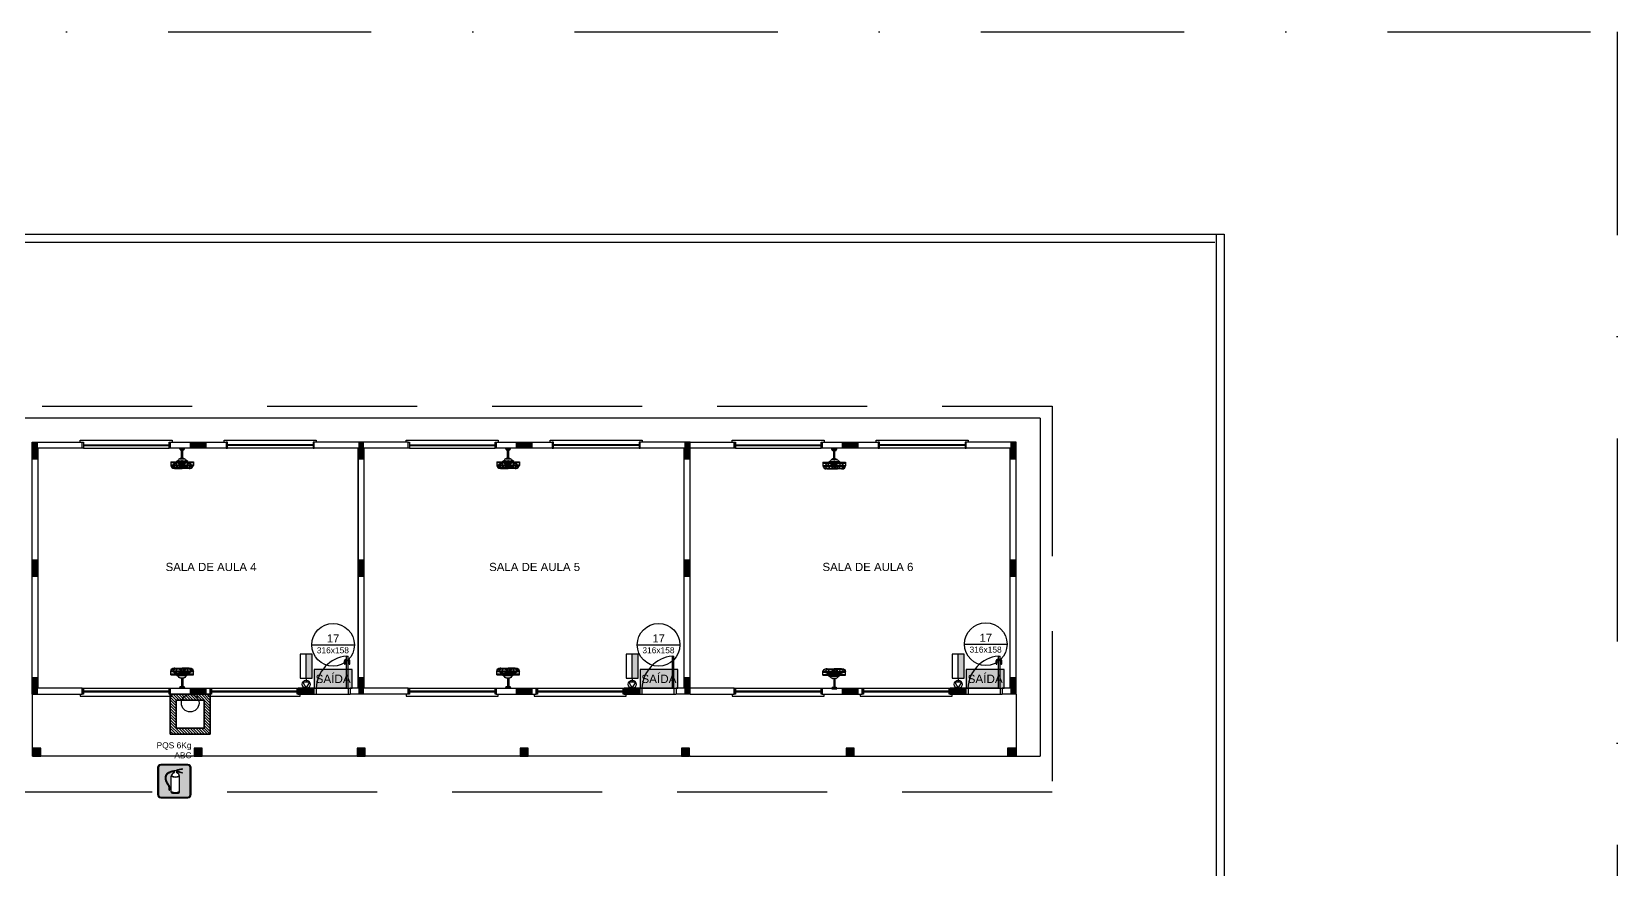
# Model space of a CAD drawing. Header units: centimetres. Extents: x 6807 to 16527, y -130 to 6110.
# Drawn here: x 12563 to 16527, y 4017 to 6110 of the extents above; entities that cross this region are included whole.
import ezdxf
from ezdxf.enums import TextEntityAlignment as Align

# ---------------------------------------------------------------- set-up
doc = ezdxf.new("R2010")
doc.units = ezdxf.units.CM
doc.header["$LTSCALE"] = 10
doc.linetypes.add('DASHDOT', pattern=[25.4, 12.7, -6.35, 0, -6.35])
doc.linetypes.add('TRACEJADO_G', pattern=[0.375, 0.25, -0.125])
for name, color, linetype in [('_TERREO', 7, 'Continuous'), ('A-03_ILU', 3, 'Continuous'), ('A-COTAS', 1, 'Continuous'), ('A-HACHURAPARED', 254, 'Continuous'), ('A-MURO', 2, 'Continuous'), ('A-PAREDE', 5, 'Continuous'), ('A-PILAR', 6, 'Continuous'), ('A-PISOS-CTEL', 2, 'TRACEJADO_G'), ('A-PISOS-NIVEL', 1, 'Continuous'), ('A-PORTA', 3, 'Continuous'), ('A-SOLEIRA', 1, 'Continuous'), ('ACES-I', 251, 'Continuous'), ('AQ-ALV', 251, 'Continuous'), ('AR-ESQ', 2, 'Continuous'), ('ARQ-TXT-1_050', 2, 'Continuous'), ('INCENDIO', 5, 'FENCELINE2'), ('s-251', 250, 'Continuous'), ('t20_ILU', 1, 'Continuous'), ('TIPO_A-03_ILU', 3, 'Continuous'), ('TIPO_t20INC', 1, 'Continuous')]:
    doc.layers.add(name, color=color, linetype=linetype)
doc.styles.add('ESC-50-A20', font='arial.ttf', dxfattribs={"height": 0.1})
doc.styles.add('T15', font='arial.ttf', dxfattribs={"height": 0.15})
doc.styles.add('T20', font='arial.ttf', dxfattribs={"height": 0.2})
doc.linetypes.add('FENCELINE2', pattern='A,6.35,-2.54,[132,ltypeshp.shx,S=2.54,R=0,X=-2.54,Y=0],-2.54,25.4', length=36.83)

# ---------------------------------------------------------------- blocks, each defined once
blk = doc.blocks.new('*U1')
h = blk.add_hatch(color=92)
h.dxf.hatch_style = 1
h.paths.add_polyline_path([(12.59, -6.3), (12.59, 0), (-0.01, 0), (-0.01, -6.3)])
at = {"layer": 's-251', "color": 1}
blk.add_lwpolyline([(12.59, -6.3), (12.59, 0), (-0.01, 0), (-0.01, -6.3)], close=True, dxfattribs=at)
at = {"color": 255, "style": 'T20'}
blk.add_text('SAÍDA', height=2.791, dxfattribs=at).set_placement((6.29, -3.15), align=Align.MIDDLE_CENTER)
blk = doc.blocks.new('A$C1CA961C3')
h = blk.add_hatch(color=253)
h.dxf.hatch_style = 1
h.paths.add_polyline_path([(30, 85), (15, 85), (15, 25), (30, 25)])
for p, q in [((15, 25), (15, 85)), ((6.3, 15), (15, 0)), ((23.7, 15), (6.3, 15)), ((15, 25), (15, 15)), ((15, 0), (23.7, 15))]:
    blk.add_line(p, q)
blk.add_lwpolyline([(0, 85), (0, 25), (30, 25), (30, 85), (0, 85)])
blk.add_circle((15, 10), 10)
blk = doc.blocks.new('A$C546B36FD')
h = blk.add_hatch()
h.set_pattern_fill('_USER', color=250, scale=5, angle=45, style=0, pattern_type=0)
h.set_pattern_definition([(135, (35.575, -31.72434), (0.03535534, 0.03535534), [])])
h.paths.add_polyline_path([(0, 1), (0, 0), (1, 0), (1, 1)])
h.paths.add_polyline_path([(0.15, 0.85), (0.15, 0.15), (0.85, 0.15), (0.85, 0.85)], flags=16)
at = {"color": 2, "linetype": 'Continuous'}
for points in [[(0, 0), (1, 0), (1, 1), (0, 1)], [(0.15, 0.15), (0.85, 0.15), (0.85, 0.85), (0.15, 0.85)]]:
    blk.add_lwpolyline(points, close=True, dxfattribs=at)
blk = doc.blocks.new('A$C4FD14C5E')
at = {"layer": 'AQ-ALV'}
h = blk.add_hatch(color=10, dxfattribs=at)
h.paths.add_polyline_path([(0.014, 0.531, -0.414214), (0.056, 0.573), (0.531, 0.573, -0.414214), (0.573, 0.531), (0.573, 0.056, -0.414214), (0.531, 0.014), (0.056, 0.014, -0.414214), (0.014, 0.056)])
h.paths.add_polyline_path([(0.435, 0.432, 0.066102), (0.33, 0.455), (0.33, 0.451), (0.326, 0.451, 0.255211), (0.339, 0.437, -0.26601), (0.385, 0.381), (0.385, 0.102, -0.414214), (0.365, 0.083), (0.259, 0.083, -0.414214), (0.239, 0.102), (0.239, 0.381, -0.26601), (0.286, 0.437, 0.255211), (0.299, 0.451), (0.287, 0.451), (0.287, 0.459), (0.268, 0.457), (0.251, 0.454), (0.236, 0.45), (0.222, 0.446), (0.211, 0.441), (0.201, 0.436), (0.192, 0.431), (0.184, 0.426), (0.178, 0.421), (0.172, 0.416), (0.167, 0.412), (0.163, 0.407), (0.16, 0.402), (0.157, 0.398), (0.154, 0.393), (0.152, 0.388), (0.15, 0.383), (0.148, 0.378), (0.147, 0.373), (0.145, 0.367), (0.145, 0.362), (0.144, 0.356), (0.144, 0.35), (0.144, 0.343), (0.144, 0.337), (0.145, 0.33), (0.146, 0.324), (0.148, 0.317), (0.15, 0.31), (0.152, 0.303), (0.154, 0.297), (0.156, 0.291), (0.159, 0.285), (0.162, 0.279), (0.164, 0.273), (0.167, 0.267), (0.17, 0.262), (0.174, 0.257), (0.177, 0.252), (0.18, 0.248), (0.183, 0.244), (0.185, 0.239), (0.188, 0.235), (0.191, 0.232), (0.193, 0.228), (0.195, 0.225), (0.198, 0.221), (0.199, 0.218), (0.201, 0.215), (0.203, 0.211), (0.204, 0.208), (0.205, 0.205), (0.206, 0.201), (0.207, 0.197), (0.208, 0.193), (0.208, 0.189), (0.209, 0.184), (0.21, 0.179), (0.21, 0.174), (0.211, 0.168), (0.211, 0.162), (0.211, 0.156), (0.211, 0.15), (0.211, 0.143, -1), (0.198, 0.143), (0.198, 0.149), (0.198, 0.155), (0.198, 0.161), (0.197, 0.167), (0.197, 0.172), (0.196, 0.178), (0.196, 0.183), (0.195, 0.187), (0.195, 0.191), (0.194, 0.195), (0.193, 0.198), (0.192, 0.201), (0.191, 0.204), (0.19, 0.206), (0.189, 0.209), (0.188, 0.211), (0.186, 0.214), (0.184, 0.217), (0.182, 0.221), (0.18, 0.224), (0.177, 0.228), (0.174, 0.232), (0.172, 0.236), (0.169, 0.241), (0.165, 0.245), (0.162, 0.25), (0.159, 0.255), (0.156, 0.261), (0.153, 0.267), (0.15, 0.273), (0.147, 0.279), (0.144, 0.286), (0.141, 0.292), (0.139, 0.299), (0.137, 0.307), (0.135, 0.314), (0.133, 0.321), (0.132, 0.328), (0.131, 0.335), (0.131, 0.343), (0.131, 0.35), (0.131, 0.357), (0.131, 0.363), (0.132, 0.37), (0.134, 0.376), (0.135, 0.382), (0.137, 0.388), (0.14, 0.394), (0.142, 0.399), (0.145, 0.405), (0.149, 0.41), (0.153, 0.415), (0.158, 0.421), (0.163, 0.426), (0.169, 0.431), (0.177, 0.437), (0.185, 0.442), (0.194, 0.448), (0.205, 0.453), (0.218, 0.458), (0.232, 0.463), (0.248, 0.467), (0.266, 0.47), (0.287, 0.473), (0.287, 0.473), (0.287, 0.481), (0.323, 0.481, -0.086495), (0.435, 0.507, -1), (0.435, 0.5, 0.06701), (0.33, 0.473), (0.33, 0.464, -0.083547), (0.438, 0.438, -1)], flags=16)
at = {"color": 1}
for p, q in [((0.531, 0.587), (0.056, 0.587)), ((0.531, 0.573), (0.056, 0.573)), ((0, 0.531), (0, 0.056)), ((0.014, 0.531), (0.014, 0.056)), ((0.132, 0.37), (0.131, 0.363)), ((0.131, 0.363), (0.131, 0.357)), ((0.131, 0.357), (0.131, 0.35)), ((0.131, 0.35), (0.131, 0.343)), ((0.131, 0.343), (0.131, 0.335)), ((0.131, 0.335), (0.132, 0.328)), ((0.134, 0.376), (0.132, 0.37)), ((0.132, 0.328), (0.133, 0.321)), ((0.133, 0.321), (0.135, 0.314)), ((0.135, 0.382), (0.134, 0.376)), ((0.137, 0.388), (0.135, 0.382)), ((0.135, 0.314), (0.137, 0.307)), ((0.14, 0.394), (0.137, 0.388)), ((0.137, 0.307), (0.139, 0.299)), ((0.139, 0.299), (0.141, 0.292)), ((0.142, 0.399), (0.14, 0.394)), ((0.141, 0.292), (0.144, 0.286)), ((0.145, 0.405), (0.142, 0.399)), ((0.145, 0.362), (0.144, 0.356)), ((0.144, 0.356), (0.144, 0.35)), ((0.144, 0.35), (0.144, 0.343)), ((0.144, 0.343), (0.144, 0.337)), ((0.144, 0.337), (0.145, 0.33)), ((0.144, 0.286), (0.147, 0.279)), ((0.149, 0.41), (0.145, 0.405)), ((0.147, 0.373), (0.145, 0.367)), ((0.145, 0.367), (0.145, 0.362)), ((0.145, 0.33), (0.146, 0.324)), ((0.146, 0.324), (0.148, 0.317)), ((0.148, 0.378), (0.147, 0.373)), ((0.147, 0.279), (0.15, 0.273)), ((0.15, 0.383), (0.148, 0.378)), ((0.148, 0.317), (0.15, 0.31)), ((0.153, 0.415), (0.149, 0.41)), ((0.152, 0.388), (0.15, 0.383)), ((0.15, 0.31), (0.152, 0.303)), ((0.154, 0.393), (0.152, 0.388)), ((0.152, 0.303), (0.154, 0.297)), ((0.158, 0.421), (0.153, 0.415)), ((0.157, 0.398), (0.154, 0.393)), ((0.154, 0.297), (0.156, 0.291)), ((0.156, 0.291), (0.159, 0.285)), ((0.16, 0.402), (0.157, 0.398)), ((0.163, 0.426), (0.158, 0.421)), ((0.159, 0.285), (0.162, 0.279)), ((0.163, 0.407), (0.16, 0.402)), ((0.162, 0.279), (0.164, 0.273)), ((0.169, 0.431), (0.163, 0.426)), ((0.167, 0.412), (0.163, 0.407)), ((0.172, 0.416), (0.167, 0.412)), ((0.177, 0.437), (0.169, 0.431)), ((0.178, 0.421), (0.172, 0.416)), ((0.185, 0.442), (0.177, 0.437)), ((0.184, 0.426), (0.178, 0.421)), ((0.192, 0.431), (0.184, 0.426)), ((0.194, 0.448), (0.185, 0.442)), ((0.201, 0.436), (0.192, 0.431)), ((0.205, 0.453), (0.194, 0.448)), ((0.211, 0.441), (0.201, 0.436)), ((0.218, 0.458), (0.205, 0.453)), ((0.222, 0.446), (0.211, 0.441)), ((0.232, 0.463), (0.218, 0.458)), ((0.236, 0.45), (0.222, 0.446)), ((0.248, 0.467), (0.232, 0.463)), ((0.251, 0.454), (0.236, 0.45)), ((0.239, 0.102), (0.239, 0.381)), ((0.266, 0.47), (0.248, 0.467)), ((0.268, 0.457), (0.251, 0.454)), ((0.287, 0.473), (0.266, 0.47)), ((0.287, 0.459), (0.268, 0.457)), ((0.287, 0.481), (0.323, 0.481)), ((0.287, 0.451), (0.287, 0.481)), ((0.299, 0.451), (0.287, 0.451)), ((0.33, 0.451), (0.326, 0.451)), ((0.33, 0.473), (0.33, 0.464)), ((0.33, 0.455), (0.33, 0.451)), ((0.385, 0.102), (0.385, 0.381)), ((0.573, 0.056), (0.573, 0.531)), ((0.587, 0.056), (0.587, 0.531)), ((0.056, 0.014), (0.531, 0.014)), ((0.15, 0.273), (0.153, 0.267)), ((0.153, 0.267), (0.156, 0.261)), ((0.156, 0.261), (0.159, 0.255)), ((0.159, 0.255), (0.162, 0.25)), ((0.162, 0.25), (0.165, 0.245)), ((0.164, 0.273), (0.167, 0.267)), ((0.165, 0.245), (0.169, 0.241)), ((0.167, 0.267), (0.17, 0.262)), ((0.169, 0.241), (0.172, 0.236)), ((0.17, 0.262), (0.174, 0.257)), ((0.172, 0.236), (0.174, 0.232)), ((0.174, 0.257), (0.177, 0.252)), ((0.174, 0.232), (0.177, 0.228)), ((0.177, 0.252), (0.18, 0.248)), ((0.177, 0.228), (0.18, 0.224)), ((0.18, 0.248), (0.183, 0.244)), ((0.18, 0.224), (0.182, 0.221)), ((0.182, 0.221), (0.184, 0.217)), ((0.183, 0.244), (0.185, 0.239)), ((0.184, 0.217), (0.186, 0.214)), ((0.185, 0.239), (0.188, 0.235)), ((0.186, 0.214), (0.188, 0.211)), ((0.188, 0.235), (0.191, 0.232)), ((0.188, 0.211), (0.189, 0.209)), ((0.189, 0.209), (0.19, 0.206)), ((0.19, 0.206), (0.191, 0.204)), ((0.191, 0.232), (0.193, 0.228)), ((0.191, 0.204), (0.192, 0.201)), ((0.192, 0.201), (0.193, 0.198)), ((0.193, 0.228), (0.195, 0.225)), ((0.193, 0.198), (0.194, 0.195)), ((0.194, 0.195), (0.195, 0.191)), ((0.195, 0.225), (0.198, 0.221)), ((0.195, 0.191), (0.195, 0.187)), ((0.195, 0.187), (0.196, 0.183)), ((0.196, 0.183), (0.196, 0.178)), ((0.196, 0.178), (0.197, 0.172)), ((0.197, 0.172), (0.197, 0.167)), ((0.197, 0.167), (0.198, 0.161)), ((0.198, 0.221), (0.199, 0.218)), ((0.198, 0.161), (0.198, 0.155)), ((0.198, 0.155), (0.198, 0.149)), ((0.198, 0.149), (0.198, 0.143)), ((0.199, 0.218), (0.201, 0.215)), ((0.201, 0.215), (0.203, 0.211)), ((0.203, 0.211), (0.204, 0.208)), ((0.204, 0.208), (0.205, 0.205)), ((0.205, 0.205), (0.206, 0.201)), ((0.206, 0.201), (0.207, 0.197)), ((0.207, 0.197), (0.208, 0.193)), ((0.208, 0.193), (0.208, 0.189)), ((0.208, 0.189), (0.209, 0.184)), ((0.209, 0.184), (0.21, 0.179)), ((0.21, 0.179), (0.21, 0.174)), ((0.21, 0.174), (0.211, 0.168)), ((0.211, 0.168), (0.211, 0.162)), ((0.211, 0.162), (0.211, 0.156)), ((0.211, 0.156), (0.211, 0.15)), ((0.211, 0.15), (0.211, 0.143)), ((0.259, 0.083), (0.365, 0.083)), ((0.056, 0), (0.531, 0))]:
    blk.add_line(p, q, dxfattribs=at)
at = {"color": 1, "linetype": 'Continuous'}
blk.add_line((0.287, 0.473), (0.287, 0.473), dxfattribs=at)
at = {"color": 1}
for centre, radius, start, end in [((0.056, 0.531), 0.0559, 90, 180), ((0.056, 0.531), 0.0419, 90, 180), ((0.531, 0.531), 0.0559, 0, 90), ((0.531, 0.531), 0.0419, 0, 90), ((0.312, 0.368), 0.0735, 110.4418, 170.0269), ((0.312, 0.535), 0.171, 244.7247, 295.2753), ((0.312, 0.535), 0.164, 244.2048, 295.7952), ((0.279, 0.456), 0.0199, 290.4418, 347.7095), ((0.455, 0.173), 0.335, 93.4798, 113.2537), ((0.346, 0.456), 0.0199, 192.2905, 249.5582), ((0.485, 0.094), 0.409, 96.9533, 112.2879), ((0.305, 0.13), 0.335, 66.7612, 85.8644), ((0.297, 0.047), 0.409, 70.2347, 85.362), ((0.313, 0.368), 0.0735, 9.9731, 69.5582), ((0.435, 0.504), 0.00332, 273.4798, 93.4798), ((0.436, 0.435), 0.00332, 246.7612, 66.7612), ((0.056, 0.056), 0.0559, 180, 270), ((0.056, 0.056), 0.0419, 180, 270), ((0.205, 0.143), 0.00663, 180.503, 0.503), ((0.312, 0.266), 0.171, 244.7247, 295.2753), ((0.259, 0.102), 0.0199, 180, 270), ((0.365, 0.102), 0.0199, 270, 0), ((0.531, 0.056), 0.0559, 270, 0), ((0.531, 0.056), 0.0419, 270, 360)]:
    blk.add_arc(centre, radius, start, end, dxfattribs=at)
blk = doc.blocks.new('A$C4CB241E8')
at = {"layer": 'ACES-I'}
for p, q in [((0.224, 0.5), (0.344, 0.5)), ((0.224, 0.49), (0.224, 0.5)), ((0.234, 0.48), (0.334, 0.48)), ((0.234, 0.47), (0.234, 0.48)), ((0.244, 0.46), (0.324, 0.46)), ((0.269, 0.252), (0.269, 0.46)), ((0.299, 0.252), (0.299, 0.46)), ((0.334, 0.47), (0.334, 0.48)), ((0.344, 0.49), (0.344, 0.5)), ((0, 0.166), (0, 0.074)), ((0, 0.166), (0.137, 0.166)), ((0, 0.145), (0.137, 0.145)), ((0, 0.089), (0.055, 0.089)), ((0.008, 0.067), (0.046, 0.067)), ((0.046, 0.067), (0.137, 0.067)), ((0.055, 0.089), (0.137, 0.089)), ((0.102, 0.007), (0.083, 0.007)), ((0.102, 0), (0.083, 0)), ((0.102, 0.007), (0.174, 0.007)), ((0.102, 0), (0.283, 0)), ((0.137, 0.166), (0.142, 0.17)), ((0.137, 0.131), (0.137, 0.145)), ((0.137, 0.089), (0.137, 0.131)), ((0.142, 0.17), (0.198, 0.212)), ((0.144, 0.145), (0.424, 0.145)), ((0.144, 0.132), (0.144, 0.145)), ((0.144, 0.089), (0.144, 0.132)), ((0.144, 0.089), (0.424, 0.089)), ((0.144, 0.067), (0.279, 0.067)), ((0.198, 0.203), (0.148, 0.166)), ((0.148, 0.166), (0.42, 0.166)), ((0.198, 0.203), (0.198, 0.166)), ((0.198, 0.189), (0.368, 0.189)), ((0.198, 0.182), (0.273, 0.182)), ((0.203, 0.007), (0.279, 0.007)), ((0.215, 0.027), (0.258, 0.027)), ((0.226, 0.24), (0.339, 0.24)), ((0.268, 0.043), (0.268, 0.067)), ((0.276, 0.118), (0.276, 0.099)), ((0.277, 0.257), (0.277, 0.253)), ((0.277, 0.253), (0.281, 0.243)), ((0.287, 0.258), (0.279, 0.258)), ((0.279, 0.067), (0.279, 0.009)), ((0.279, 0.067), (0.286, 0.067)), ((0.279, 0.009), (0.279, 0.007)), ((0.283, 0.089), (0.283, 0.067)), ((0.463, 0), (0.283, 0)), ((0.288, 0.253), (0.284, 0.243)), ((0.286, 0.067), (0.286, 0.009)), ((0.286, 0.067), (0.422, 0.067)), ((0.286, 0.009), (0.286, 0.007)), ((0.286, 0.007), (0.362, 0.007)), ((0.288, 0.253), (0.288, 0.257)), ((0.29, 0.118), (0.29, 0.099)), ((0.293, 0.182), (0.368, 0.182)), ((0.307, 0.027), (0.373, 0.027)), ((0.424, 0.172), (0.368, 0.213)), ((0.368, 0.205), (0.368, 0.166)), ((0.368, 0.205), (0.42, 0.166)), ((0.463, 0.007), (0.392, 0.007)), ((0.431, 0.166), (0.424, 0.172)), ((0.424, 0.145), (0.424, 0.089)), ((0.429, 0.067), (0.526, 0.067)), ((0.431, 0.166), (0.565, 0.166)), ((0.431, 0.145), (0.565, 0.145)), ((0.431, 0.13), (0.431, 0.145)), ((0.431, 0.089), (0.431, 0.13)), ((0.431, 0.089), (0.519, 0.089)), ((0.463, 0.007), (0.482, 0.007)), ((0.463, 0), (0.482, 0)), ((0.519, 0.089), (0.565, 0.089)), ((0.526, 0.067), (0.557, 0.067)), ((0.565, 0.166), (0.565, 0.074))]:
    blk.add_line(p, q, dxfattribs=at)
for points in [[(0.246, 0.099), (0.246, 0.089)], [(0.323, 0.089), (0.323, 0.099), (0.246, 0.099)], [(0.246, 0.08), (0.246, 0.08)]]:
    blk.add_lwpolyline(points, dxfattribs=at)
blk.add_lwpolyline([(0.273, 0.184), (0.273, 0.175), (0.293, 0.175), (0.293, 0.184)], close=True, dxfattribs=at)
for centre, radius, start, end in [((0.234, 0.49), 0.01, 180, 270), ((0.244, 0.47), 0.01, 180, 270), ((0.324, 0.47), 0.01, 270, 0), ((0.334, 0.49), 0.01, 270, 0), ((0.083, 0.084), 0.0836, 187.0241, 270.1403), ((0.083, 0.084), 0.0766, 192.4617, 270.1403), ((0.158, 0.164), 0.148, 220.8847, 270.7317), ((0.161, -0.014), 0.147, 99.4474, 135.8987), ((0.204, 0.067), 0.0671, 179.7166, 229.3446), ((0.161, -0.014), 0.147, 87.3551, 96.6689), ((0.204, 0.067), 0.06, 179.6832, 237.0138), ((0.204, 0.067), 0.0671, 229.3446, 243.4575), ((0.168, 0.133), 0, 90, 303.5739), ((0.165, 0.08), 0.0536, 23.5592, 86.613), ((0.158, 0.164), 0.148, 274.9997, 292.3413), ((0.204, 0.067), 0.06, 237.0138, 269.6517), ((0.226, 0.212), 0.0283, 90, 180), ((0.226, 0.147), 0.0283, 182.9729, 248.6249), ((0.214, 0.101), 2.511308197128957e-15, 227.1184, 0), ((0.276, 0.127), 0.0676, 202.5993, 214.7226), ((0.158, 0.164), 0.148, 292.3413, 305.8305), ((0.283, 0.252), 0.148, 243.1417, 267.262), ((0.283, 1.064), 0.946, 265.9464, 274.0536), ((0.283, 0.105), 0.148, 92.0593, 114.7191), ((0.345, 0.107), 0.118, 199.8598, 236.3515), ((0.242, 0.245), 0.00548, 36.9061, 175.1771), ((0.44, -0.107), 0.228, 134.8376, 138.9912), ((0.279, 0.257), 0.00141, 90, 180), ((0.283, 0.251), 0.00548, 13.9839, 166.0161), ((0.283, 0.244), 0.00141, 202.3134, 337.6866), ((0.44, -0.107), 0.228, 130.1268, 132.3872), ((0.221, 0.107), 0.118, 303.6485, 317.1616), ((0.287, 0.257), 0.00141, 0, 90), ((0.283, 0.105), 0.148, 65.2809, 87.9407), ((0.283, 0.252), 0.148, 272.738, 296.8583), ((0.221, 0.107), 0.118, 317.1616, 340.1402), ((0.323, 0.245), 0.00548, 4.8229, 143.0939), ((0.415, -0.018), 0.148, 92.2685, 128.5678), ((0.339, 0.212), 0.0283, 3.732, 90), ((0.297, 0.02), 0.0676, 22.5993, 43.7437), ((0.339, 0.147), 0.0283, 291.3751, 357.0271), ((0.409, 0.067), 0.0536, 203.5592, 228.099), ((0.362, 0.067), 0.06, 270.3483, 301.6358), ((0.409, 0.067), 0.0536, 228.099, 252.8541), ((0.362, 0.067), 0.0671, 296.5425, 307.5309), ((0.362, 0.067), 0.06, 301.6358, 0.3168), ((0.413, 0.161), 0.147, 266.0889, 320.6458), ((0.362, 0.067), 0.0671, 307.5309, 0.2834), ((0.415, -0.018), 0.148, 86.601, 92.2685), ((0.415, -0.018), 0.148, 45.7177, 83.837), ((0.482, 0.084), 0.0836, 269.8597, 352.9759), ((0.482, 0.084), 0.0766, 269.8597, 347.5383)]:
    blk.add_arc(centre, radius, start, end, dxfattribs=at)

msp = doc.modelspace()

# ---------------------------------------------------------------- hatches: boundary and pattern name
at = {"layer": 'A-COTAS'}
h = msp.add_hatch(color=253, dxfattribs=at)
h.set_gradient(color1=(173, 173, 173), color2=(173, 173, 173))
h.paths.add_polyline_path([(12566, 5042.3), (12578, 5042.3), (12578, 5082.3), (12566, 5082.3)])
h = msp.add_hatch(color=253, dxfattribs=at)
h.set_gradient(color1=(173, 173, 173), color2=(173, 173, 173))
h.paths.add_polyline_path([(12959, 5082.3), (12959, 5070.3), (12999, 5070.3), (12999, 5082.3)])
h = msp.add_hatch(color=253, dxfattribs=at)
h.set_gradient(color1=(173, 173, 173), color2=(173, 173, 173))
h.paths.add_polyline_path([(13381, 5042.3), (13393, 5042.3), (13393, 5082.3), (13381, 5082.3)])
h = msp.add_hatch(color=253, dxfattribs=at)
h.set_gradient(color1=(173, 173, 173), color2=(173, 173, 173))
h.paths.add_polyline_path([(13774, 5082.3), (13774, 5070.3), (13814, 5070.3), (13814, 5082.3)])
h = msp.add_hatch(color=251, dxfattribs=at)
h.set_gradient(color1=(173, 173, 173), color2=(173, 173, 173))
h.paths.add_polyline_path([(14196, 5042.3), (14208, 5042.3), (14208, 5082.3), (14196, 5082.3)])
h = msp.add_hatch(color=251, dxfattribs=at)
h.dxf.hatch_style = 1
h.paths.add_polyline_path([(14196, 5042.3), (14208, 5042.3), (14208, 5082.3), (14196, 5082.3)])
h = msp.add_hatch(color=251, dxfattribs=at)
h.dxf.hatch_style = 1
h.paths.add_polyline_path([(14589, 5082.3), (14589, 5070.3), (14629, 5070.3), (14629, 5082.3)])
h = msp.add_hatch(color=251, dxfattribs=at)
h.dxf.hatch_style = 1
h.paths.add_polyline_path([(15011, 5042.3), (15023, 5042.3), (15023, 5082.3), (15011, 5082.3)])
h = msp.add_hatch(color=251, dxfattribs=at)
h.set_gradient(color1=(173, 173, 173), color2=(173, 173, 173))
h.paths.add_polyline_path([(12566, 4748.8), (12578, 4748.8), (12578, 4788.8), (12566, 4788.8)])
h = msp.add_hatch(color=251, dxfattribs=at)
h.dxf.hatch_style = 1
h.paths.add_polyline_path([(12566, 4748.8), (12578, 4748.8), (12578, 4788.8), (12566, 4788.8)])
h = msp.add_hatch(color=251, dxfattribs=at)
h.set_gradient(color1=(173, 173, 173), color2=(173, 173, 173))
h.paths.add_polyline_path([(13381, 4748.8), (13393, 4748.8), (13393, 4788.8), (13381, 4788.8)])
h = msp.add_hatch(color=251, dxfattribs=at)
h.dxf.hatch_style = 1
h.paths.add_polyline_path([(13381, 4748.8), (13393, 4748.8), (13393, 4788.8), (13381, 4788.8)])
h = msp.add_hatch(color=251, dxfattribs=at)
h.set_gradient(color1=(173, 173, 173), color2=(173, 173, 173))
h.paths.add_polyline_path([(14196, 4748.8), (14208, 4748.8), (14208, 4788.8), (14196, 4788.8)])
h = msp.add_hatch(color=251, dxfattribs=at)
h.dxf.hatch_style = 1
h.paths.add_polyline_path([(14196, 4748.8), (14208, 4748.8), (14208, 4788.8), (14196, 4788.8)])
h = msp.add_hatch(color=251, dxfattribs=at)
h.set_gradient(color1=(173, 173, 173), color2=(173, 173, 173))
h.paths.add_polyline_path([(15011, 4748.8), (15023, 4748.8), (15023, 4788.8), (15011, 4788.8)])
h = msp.add_hatch(color=251, dxfattribs=at)
h.dxf.hatch_style = 1
h.paths.add_polyline_path([(15011, 4748.8), (15023, 4748.8), (15023, 4788.8), (15011, 4788.8)])
h = msp.add_hatch(color=253, dxfattribs=at)
h.set_gradient(color1=(173, 173, 173), color2=(173, 173, 173))
h.paths.add_polyline_path([(12566, 4455.3), (12578, 4455.3), (12578, 4495.3), (12566, 4495.3)])
h = msp.add_hatch(color=253, dxfattribs=at)
h.set_gradient(color1=(173, 173, 173), color2=(173, 173, 173))
h.paths.add_polyline_path([(13381, 4455.3), (13393, 4455.3), (13393, 4495.3), (13381, 4495.3)])
h = msp.add_hatch(color=251, dxfattribs=at)
h.set_gradient(color1=(173, 173, 173), color2=(173, 173, 173))
h.paths.add_polyline_path([(14196, 4455.3), (14208, 4455.3), (14208, 4495.3), (14196, 4495.3)])
h = msp.add_hatch(color=251, dxfattribs=at)
h.dxf.hatch_style = 1
h.paths.add_polyline_path([(14196, 4455.3), (14208, 4455.3), (14208, 4495.3), (14196, 4495.3)])
h = msp.add_hatch(color=251, dxfattribs=at)
h.dxf.hatch_style = 1
h.paths.add_polyline_path([(15011, 4455.3), (15023, 4455.3), (15023, 4495.3), (15011, 4495.3)])
h = msp.add_hatch(color=253, dxfattribs=at)
h.set_gradient(color1=(173, 173, 173), color2=(173, 173, 173))
h.paths.add_polyline_path([(12959, 4467.3), (12959, 4455.3), (12999, 4455.3), (12999, 4467.3)])
h = msp.add_hatch(color=253, dxfattribs=at)
h.set_gradient(color1=(173, 173, 173), color2=(173, 173, 173))
h.paths.add_polyline_path([(13269.5, 4468.8), (13229.5, 4468.8), (13229.5, 4453.8), (13269.5, 4453.8)])
h = msp.add_hatch(color=253, dxfattribs=at)
h.set_gradient(color1=(173, 173, 173), color2=(173, 173, 173))
h.paths.add_polyline_path([(13774, 4467.3), (13774, 4455.3), (13814, 4455.3), (13814, 4467.3)])
h = msp.add_hatch(color=251, dxfattribs=at)
h.set_gradient(color1=(173, 173, 173), color2=(173, 173, 173))
h.paths.add_polyline_path([(14084.5, 4468.8), (14044.5, 4468.8), (14044.5, 4453.8), (14084.5, 4453.8)])
h = msp.add_hatch(color=251, dxfattribs=at)
h.dxf.hatch_style = 1
h.paths.add_polyline_path([(14589, 4467.3), (14589, 4455.3), (14629, 4455.3), (14629, 4467.3)])
h = msp.add_hatch(color=253, dxfattribs=at)
h.set_gradient(color1=(173, 173, 173), color2=(173, 173, 173))
h.paths.add_polyline_path([(12586, 4318.8), (12566, 4318.8), (12566, 4298.8), (12586, 4298.8)])
h = msp.add_hatch(color=253, dxfattribs=at)
h.set_gradient(color1=(173, 173, 173), color2=(173, 173, 173))
h.paths.add_polyline_path([(12989, 4318.8), (12969, 4318.8), (12969, 4298.8), (12989, 4298.8)])
h = msp.add_hatch(color=253, dxfattribs=at)
h.set_gradient(color1=(173, 173, 173), color2=(173, 173, 173))
h.paths.add_polyline_path([(13397, 4318.8), (13377, 4318.8), (13377, 4298.8), (13397, 4298.8)])
h = msp.add_hatch(color=253, dxfattribs=at)
h.set_gradient(color1=(173, 173, 173), color2=(173, 173, 173))
h.paths.add_polyline_path([(13804, 4318.8), (13784, 4318.8), (13784, 4298.8), (13804, 4298.8)])
h = msp.add_hatch(color=251, dxfattribs=at)
h.set_gradient(color1=(173, 173, 173), color2=(173, 173, 173))
h.paths.add_polyline_path([(14208, 4318.8), (14188, 4318.8), (14188, 4298.8), (14208, 4298.8)])
h = msp.add_hatch(color=251, dxfattribs=at)
h.dxf.hatch_style = 1
h.paths.add_polyline_path([(14208, 4318.8), (14188, 4318.8), (14188, 4298.8), (14208, 4298.8)])
h = msp.add_hatch(color=251, dxfattribs=at)
h.dxf.hatch_style = 1
h.paths.add_polyline_path([(14619, 4318.8), (14599, 4318.8), (14599, 4298.8), (14619, 4298.8)])
h = msp.add_hatch(color=251, dxfattribs=at)
h.dxf.hatch_style = 1
h.paths.add_polyline_path([(15023, 4318.8), (15003, 4318.8), (15003, 4298.8), (15023, 4298.8)])
at = {"layer": 'A-HACHURAPARED'}
h = msp.add_hatch(color=251, dxfattribs=at)
h.dxf.hatch_style = 1
h.paths.add_polyline_path([(14899.5, 4468.8), (14859.5, 4468.8), (14859.5, 4453.8), (14899.5, 4453.8)])

# ---------------------------------------------------------------- linework, layer by layer
at = {"linetype": 'DASHDOT', "ltscale": 4}
msp.add_lwpolyline([(6807.5, 6109.5), (16527, 6109.5), (16527, -130.1), (6807.5, -130.1)], close=True, dxfattribs=at)
at = {"color": 2, "linetype": 'Continuous'}
for points in [[(13009.5, 4353.8), (12909.5, 4353.8), (12909.5, 4453.8), (13009.5, 4453.8)], [(12994.5, 4368.8), (12924.5, 4368.8), (12924.5, 4438.8), (12994.5, 4438.8)]]:
    msp.add_lwpolyline(points, close=True, dxfattribs=at)
msp.add_circle((12959.5, 4431.8), 22)
at = {"layer": 'A-03_ILU'}
for p, q in [((13263.1, 4577.5), (13369.8, 4577.5)), ((14077.1, 4577.5), (14183.8, 4577.5)), ((14894.9, 4579.2), (15001.6, 4579.2))]:
    msp.add_line(p, q, dxfattribs=at)
at = {"layer": 'A-COTAS', "color": 251}
msp.add_line((12564.5, 4453.8), (12564.5, 4298.8), dxfattribs=at)
msp.add_lwpolyline([(12566, 4455.3), (12578, 4455.3), (12578, 4495.3), (12566, 4495.3)], close=True, dxfattribs=at)
at = {"layer": 'A-MURO', "color": 251}
for p, q in [((7544.5, 5603.8), (15544.5, 5603.8)), ((15524.5, 5603.8), (15524.5, 603.8)), ((15544.5, 5603.8), (15544.5, 603.8)), ((7564.5, 5583.8), (15521.1, 5583.8))]:
    msp.add_line(p, q, dxfattribs=at)
at = {"layer": 'A-PAREDE', "color": 251}
for p, q in [((12564.5, 4768.8), (12564.5, 5083.8)), ((12564.5, 5083.8), (12689.5, 5083.8)), ((12689.5, 5068.8), (12689.5, 5083.8)), ((13269.5, 5068.8), (13269.5, 5083.8)), ((13504.5, 5068.8), (13504.5, 5083.8)), ((14084.5, 5068.8), (14084.5, 5083.8)), ((14084.5, 5068.8), (14084.5, 5083.8)), ((14209.5, 4453.8), (14209.5, 5083.8)), ((14319.5, 5068.8), (14319.5, 5083.8)), ((14899.5, 5068.8), (14899.5, 5083.8)), ((15024.5, 4453.8), (15024.5, 5083.8)), ((12564.5, 4468.8), (12564.5, 5068.8)), ((12564.5, 4453.8), (12564.5, 5068.8)), ((12579.5, 4468.8), (12579.5, 5068.8)), ((12579.5, 4468.8), (12579.5, 5068.8)), ((12689.5, 5068.8), (12579.5, 5068.8)), ((13379.5, 5068.8), (13379.5, 4468.8)), ((13394.5, 4468.8), (13394.5, 5068.8)), ((13504.5, 5068.8), (13394.5, 5068.8)), ((14194.5, 4468.8), (14194.5, 5068.8)), ((14194.5, 4468.8), (14194.5, 5068.8)), ((14209.5, 4468.8), (14209.5, 5068.8)), ((15009.5, 4468.8), (15009.5, 5068.8)), ((12564.5, 4453.8), (12689.5, 4453.8)), ((12689.5, 4468.8), (12579.5, 4468.8)), ((12689.5, 4468.8), (12689.5, 4453.8)), ((12909.5, 4468.8), (13009.5, 4468.8)), ((12909.5, 4468.8), (12909.5, 4453.8)), ((12909.5, 4453.8), (13009.5, 4453.8)), ((13009.5, 4468.8), (13009.5, 4453.8)), ((13229.5, 4453.8), (13229.5, 4468.8)), ((13504.5, 4453.8), (13358.9, 4453.8)), ((13359.5, 4468.8), (13359.5, 4453.8)), ((13379.5, 4468.8), (13359.5, 4468.8)), ((13504.5, 4468.8), (13394.5, 4468.8)), ((13504.5, 4468.8), (13504.5, 4453.8)), ((13724.5, 4468.8), (13824.5, 4468.8)), ((13724.5, 4468.8), (13724.5, 4453.8)), ((13724.5, 4453.8), (13824.5, 4453.8)), ((13824.5, 4468.8), (13824.5, 4453.8)), ((14044.5, 4453.8), (14044.5, 4468.8)), ((14209.5, 4453.8), (14173.9, 4453.8)), ((14209.5, 4453.8), (14173.9, 4453.8)), ((14174.5, 4468.8), (14174.5, 4453.8)), ((14194.5, 4468.8), (14174.5, 4468.8)), ((14174.5, 4468.8), (14174.5, 4453.8)), ((14194.5, 4468.8), (14174.5, 4468.8)), ((14319.5, 4468.8), (14319.5, 4453.8)), ((14539.5, 4468.8), (14639.5, 4468.8)), ((14539.5, 4468.8), (14539.5, 4453.8)), ((14539.5, 4453.8), (14639.5, 4453.8)), ((14639.5, 4468.8), (14639.5, 4453.8)), ((14859.5, 4453.8), (14859.5, 4468.8)), ((15024.5, 4453.8), (14988.9, 4453.8)), ((14989.5, 4468.8), (14989.5, 4453.8)), ((15009.5, 4468.8), (14989.5, 4468.8))]:
    msp.add_line(p, q, dxfattribs=at)
for points in [[(12566, 5042.3), (12578, 5042.3), (12578, 5082.3), (12566, 5082.3)], [(13049.5, 5083.8), (13049.5, 5068.8), (12909.5, 5068.8), (12909.5, 5083.8)], [(12959, 5082.3), (12959, 5070.3), (12999, 5070.3), (12999, 5082.3)], [(13381, 5042.3), (13393, 5042.3), (13393, 5082.3), (13381, 5082.3)], [(13864.5, 5083.8), (13864.5, 5068.8), (13724.5, 5068.8), (13724.5, 5083.8)], [(13774, 5082.3), (13774, 5070.3), (13814, 5070.3), (13814, 5082.3)], [(14196, 5042.3), (14208, 5042.3), (14208, 5082.3), (14196, 5082.3)], [(14196, 5042.3), (14208, 5042.3), (14208, 5082.3), (14196, 5082.3)], [(14679.5, 5083.8), (14679.5, 5068.8), (14539.5, 5068.8), (14539.5, 5083.8)], [(14589, 5082.3), (14589, 5070.3), (14629, 5070.3), (14629, 5082.3)], [(15011, 5042.3), (15023, 5042.3), (15023, 5082.3), (15011, 5082.3)], [(12566, 4748.8), (12578, 4748.8), (12578, 4788.8), (12566, 4788.8)], [(14196, 4748.8), (14208, 4748.8), (14208, 4788.8), (14196, 4788.8)], [(14196, 4748.8), (14208, 4748.8), (14208, 4788.8), (14196, 4788.8)], [(15011, 4748.8), (15023, 4748.8), (15023, 4788.8), (15011, 4788.8)], [(13381, 4455.3), (13393, 4455.3), (13393, 4495.3), (13381, 4495.3)], [(14196, 4455.3), (14208, 4455.3), (14208, 4495.3), (14196, 4495.3)], [(14196, 4455.3), (14208, 4455.3), (14208, 4495.3), (14196, 4495.3)], [(15011, 4455.3), (15023, 4455.3), (15023, 4495.3), (15011, 4495.3)], [(12959, 4467.3), (12959, 4455.3), (12999, 4455.3), (12999, 4467.3)], [(13269.5, 4468.8), (13229.5, 4468.8), (13229.5, 4453.8), (13269.5, 4453.8)], [(13774, 4467.3), (13774, 4455.3), (13814, 4455.3), (13814, 4467.3)], [(14084.5, 4468.8), (14044.5, 4468.8), (14044.5, 4453.8), (14084.5, 4453.8)], [(14589, 4467.3), (14589, 4455.3), (14629, 4455.3), (14629, 4467.3)], [(14899.5, 4468.8), (14859.5, 4468.8), (14859.5, 4453.8), (14899.5, 4453.8)], [(12586, 4318.8), (12566, 4318.8), (12566, 4298.8), (12586, 4298.8)], [(12989, 4318.8), (12969, 4318.8), (12969, 4298.8), (12989, 4298.8)], [(13397, 4318.8), (13377, 4318.8), (13377, 4298.8), (13397, 4298.8)], [(13804, 4318.8), (13784, 4318.8), (13784, 4298.8), (13804, 4298.8)], [(14208, 4318.8), (14188, 4318.8), (14188, 4298.8), (14208, 4298.8)], [(14208, 4318.8), (14188, 4318.8), (14188, 4298.8), (14208, 4298.8)], [(14619, 4318.8), (14599, 4318.8), (14599, 4298.8), (14619, 4298.8)], [(15023, 4318.8), (15003, 4318.8), (15003, 4298.8), (15023, 4298.8)]]:
    msp.add_lwpolyline(points, close=True, dxfattribs=at)
for points in [[(13504.5, 5083.8), (13269.5, 5083.8)], [(14209.5, 5083.8), (14084.5, 5083.8)], [(14209.5, 5083.8), (14084.5, 5083.8)], [(14209.5, 5083.8), (14319.5, 5083.8), (14319.5, 5068.8), (14209.5, 5068.8)], [(15024.5, 5083.8), (14899.5, 5083.8)], [(13379.5, 4468.8), (13379.5, 4468.8), (13379.5, 5068.8), (13269.5, 5068.8)], [(14194.5, 4468.8), (14194.5, 4468.8), (14194.5, 5068.8), (14084.5, 5068.8)], [(14194.5, 4468.8), (14194.5, 4468.8), (14194.5, 5068.8), (14084.5, 5068.8)], [(15009.5, 4468.8), (15009.5, 4468.8), (15009.5, 5068.8), (14899.5, 5068.8)], [(14209.5, 4453.8), (14319.5, 4453.8), (14319.5, 4468.8), (14209.5, 4468.8)]]:
    msp.add_lwpolyline(points, dxfattribs=at)
at = {"layer": 'A-PILAR', "color": 251}
msp.add_lwpolyline([(13381, 4748.8), (13393, 4748.8), (13393, 4788.8), (13381, 4788.8)], close=True, dxfattribs=at)
at = {"layer": 'A-PISOS-CTEL', "color": 251, "linetype": 'TRACEJADO_G', "ltscale": 150}
msp.add_lwpolyline([(9214.5, 5173.8), (15114.5, 5173.8), (15114.5, 4208.8), (9214.5, 4208.8)], close=True, dxfattribs=at)
at = {"layer": 'A-PISOS-NIVEL', "color": 251}
for p, q in [((15084.5, 5143.8), (9244.5, 5143.8)), ((15084.5, 5143.8), (15084.5, 4298.8)), ((15024.5, 4453.8), (15024.5, 4298.8)), ((14209.5, 4298.8), (12564.5, 4298.8)), ((14209.5, 4298.8), (15024.5, 4298.8)), ((15024.5, 4298.8), (15084.5, 4298.8))]:
    msp.add_line(p, q, dxfattribs=at)
at = {"layer": 'A-PORTA', "color": 251}
for p, q in [((13344.9, 4529.8), (13344.9, 4537.8)), ((13346.9, 4529.8), (13346.9, 4537.8)), ((13347.9, 4540.8), (13349.4, 4540.8)), ((13347.9, 4538.8), (13349.4, 4538.8)), ((13349.4, 4537.3), (13349.4, 4542.3)), ((13349.4, 4542.3), (13349.9, 4542.3)), ((13349.4, 4537.3), (13349.9, 4537.3)), ((13354.4, 4542.3), (13353.9, 4542.3)), ((13354.4, 4537.3), (13353.9, 4537.3)), ((13354.4, 4537.3), (13354.4, 4542.3)), ((13355.9, 4540.8), (13354.4, 4540.8)), ((13355.9, 4538.8), (13354.4, 4538.8)), ((13356.9, 4529.8), (13356.9, 4537.8)), ((13358.9, 4529.8), (13358.9, 4537.8)), ((14974.3, 4529.8), (14974.3, 4537.8)), ((14976.3, 4529.8), (14976.3, 4537.8)), ((14977.3, 4540.8), (14978.8, 4540.8)), ((14977.3, 4538.8), (14978.8, 4538.8)), ((14978.8, 4537.3), (14978.8, 4542.3)), ((14978.8, 4542.3), (14979.3, 4542.3)), ((14978.8, 4537.3), (14979.3, 4537.3)), ((14983.8, 4542.3), (14983.3, 4542.3)), ((14983.8, 4537.3), (14983.3, 4537.3)), ((14983.8, 4537.3), (14983.8, 4542.3)), ((14985.3, 4540.8), (14983.8, 4540.8)), ((14985.3, 4538.8), (14983.8, 4538.8)), ((14986.3, 4529.8), (14986.3, 4537.8)), ((14988.3, 4529.8), (14988.3, 4537.8))]:
    msp.add_line(p, q, dxfattribs=at)
for centre, radius, start, end in [((13357.4, 4466.2), 83, 94.7788, 178.1499), ((13347.9, 4537.8), 3, 90, 180), ((13345.9, 4529.8), 1, 180, 0), ((13347.9, 4537.8), 1, 90, 180), ((13355.9, 4537.8), 3, 0, 90), ((13355.9, 4537.8), 1, 0, 90), ((13357.9, 4529.8), 1, 180, 0), ((14171.8, 4466.2), 83, 94.7788, 178.1499), ((14986.8, 4466.2), 83, 94.7788, 178.1499), ((14977.3, 4537.8), 3, 90, 180), ((14975.3, 4529.8), 1, 180, 0), ((14977.3, 4537.8), 1, 90, 180), ((14985.3, 4537.8), 3, 0, 90), ((14985.3, 4537.8), 1, 0, 90), ((14987.3, 4529.8), 1, 180, 0)]:
    msp.add_arc(centre, radius, start, end, dxfattribs=at)
at = {"layer": 'A-SOLEIRA', "color": 251}
for p, q in [((13350.5, 4468.8), (13274.5, 4468.8)), ((13274.5, 4453.8), (13354.5, 4453.8)), ((14164.9, 4468.8), (14088.9, 4468.8)), ((14088.9, 4453.8), (14168.9, 4453.8)), ((14979.9, 4468.8), (14903.9, 4468.8)), ((14903.9, 4453.8), (14983.9, 4453.8))]:
    msp.add_line(p, q, dxfattribs=at)
at = {"layer": 'AR-ESQ', "color": 251}
for p, q in [((12692.5, 5077.3), (12906.5, 5077.3)), ((12692.5, 5075.3), (12906.5, 5075.3)), ((13266.5, 5077.3), (13052.5, 5077.3)), ((13266.5, 5075.3), (13052.5, 5075.3)), ((13507.5, 5077.3), (13721.5, 5077.3)), ((13507.5, 5075.3), (13721.5, 5075.3)), ((14081.5, 5077.3), (13867.5, 5077.3)), ((14081.5, 5075.3), (13867.5, 5075.3)), ((14322.5, 5077.3), (14536.5, 5077.3)), ((14322.5, 5075.3), (14536.5, 5075.3)), ((14896.5, 5077.3), (14682.5, 5077.3)), ((14896.5, 5075.3), (14682.5, 5075.3)), ((12692.5, 5068.8), (12906.5, 5068.8)), ((13266.5, 5068.8), (13052.5, 5068.8)), ((13507.5, 5068.8), (13721.5, 5068.8)), ((14081.5, 5068.8), (13867.5, 5068.8)), ((14322.5, 5068.8), (14536.5, 5068.8)), ((14896.5, 5068.8), (14682.5, 5068.8)), ((13350.5, 4468.8), (13350.5, 4548.8)), ((13350.5, 4548.8), (13354.5, 4548.8)), ((13354.5, 4468.8), (13354.5, 4548.8)), ((14164.9, 4468.8), (14164.9, 4548.8)), ((14164.9, 4548.8), (14168.9, 4548.8)), ((14168.9, 4468.8), (14168.9, 4548.8)), ((14979.9, 4468.8), (14979.9, 4548.8)), ((14979.9, 4548.8), (14983.9, 4548.8)), ((14983.9, 4468.8), (14983.9, 4548.8)), ((12692.5, 4468.8), (12906.5, 4468.8)), ((12692.5, 4462.3), (12906.5, 4462.3)), ((12692.5, 4460.3), (12906.5, 4460.3)), ((13012.5, 4468.8), (13226.5, 4468.8)), ((13012.5, 4462.3), (13226.5, 4462.3)), ((13012.5, 4460.3), (13226.5, 4460.3)), ((13269.5, 4468.8), (13274.5, 4468.8)), ((13269.5, 4453.8), (13274.5, 4453.8)), ((13274.5, 4468.8), (13274.5, 4453.8)), ((13350.5, 4468.8), (13354.5, 4468.8)), ((13354.5, 4468.8), (13354.5, 4453.8)), ((13354.5, 4468.8), (13359.5, 4468.8)), ((13354.5, 4453.8), (13359.5, 4453.8)), ((13507.5, 4468.8), (13721.5, 4468.8)), ((13507.5, 4462.3), (13721.5, 4462.3)), ((13507.5, 4460.3), (13721.5, 4460.3)), ((13827.5, 4468.8), (14041.5, 4468.8)), ((13827.5, 4462.3), (14041.5, 4462.3)), ((13827.5, 4460.3), (14041.5, 4460.3)), ((14083.9, 4468.8), (14088.9, 4468.8)), ((14083.9, 4453.8), (14088.9, 4453.8)), ((14088.9, 4468.8), (14088.9, 4453.8)), ((14164.9, 4468.8), (14168.9, 4468.8)), ((14168.9, 4468.8), (14168.9, 4453.8)), ((14168.9, 4468.8), (14173.9, 4468.8)), ((14168.9, 4453.8), (14173.9, 4453.8)), ((14322.5, 4468.8), (14536.5, 4468.8)), ((14322.5, 4462.3), (14536.5, 4462.3)), ((14322.5, 4460.3), (14536.5, 4460.3)), ((14642.5, 4468.8), (14856.5, 4468.8)), ((14642.5, 4462.3), (14856.5, 4462.3)), ((14642.5, 4460.3), (14856.5, 4460.3)), ((14898.9, 4468.8), (14903.9, 4468.8)), ((14898.9, 4453.8), (14903.9, 4453.8)), ((14903.9, 4468.8), (14903.9, 4453.8)), ((14979.9, 4468.8), (14983.9, 4468.8)), ((14983.9, 4468.8), (14983.9, 4453.8)), ((14983.9, 4468.8), (14988.9, 4468.8)), ((14983.9, 4453.8), (14988.9, 4453.8))]:
    msp.add_line(p, q, dxfattribs=at)
for points in [[(12684.5, 5083.8), (12684.5, 5088.8), (12914.5, 5088.8), (12914.5, 5083.8)], [(13044.5, 5083.8), (13044.5, 5088.8), (13274.5, 5088.8), (13274.5, 5083.8)], [(13499.5, 5083.8), (13499.5, 5088.8), (13729.5, 5088.8), (13729.5, 5083.8)], [(13859.5, 5083.8), (13859.5, 5088.8), (14089.5, 5088.8), (14089.5, 5083.8)], [(14314.5, 5083.8), (14314.5, 5088.8), (14544.5, 5088.8), (14544.5, 5083.8)], [(14674.5, 5083.8), (14674.5, 5088.8), (14904.5, 5088.8), (14904.5, 5083.8)], [(12684.5, 4453.8), (12684.5, 4448.8), (12914.5, 4448.8), (12914.5, 4453.8)], [(13004.5, 4453.8), (13004.5, 4448.8), (13234.5, 4448.8), (13234.5, 4453.8)], [(13499.5, 4453.8), (13499.5, 4448.8), (13729.5, 4448.8), (13729.5, 4453.8)], [(13819.5, 4453.8), (13819.5, 4448.8), (14049.5, 4448.8), (14049.5, 4453.8)], [(14314.5, 4453.8), (14314.5, 4448.8), (14544.5, 4448.8), (14544.5, 4453.8)], [(14634.5, 4453.8), (14634.5, 4448.8), (14864.5, 4448.8), (14864.5, 4453.8)]]:
    msp.add_lwpolyline(points, dxfattribs=at)
for points in [[(12689.5, 5083.8), (12692.5, 5083.8), (12692.5, 5068.8), (12689.5, 5068.8)], [(12906.5, 5083.8), (12909.5, 5083.8), (12909.5, 5068.8), (12906.5, 5068.8)], [(13052.5, 5083.8), (13049.5, 5083.8), (13049.5, 5068.8), (13052.5, 5068.8)], [(13269.5, 5083.8), (13266.5, 5083.8), (13266.5, 5068.8), (13269.5, 5068.8)], [(13504.5, 5083.8), (13507.5, 5083.8), (13507.5, 5068.8), (13504.5, 5068.8)], [(13721.5, 5083.8), (13724.5, 5083.8), (13724.5, 5068.8), (13721.5, 5068.8)], [(13867.5, 5083.8), (13864.5, 5083.8), (13864.5, 5068.8), (13867.5, 5068.8)], [(14084.5, 5083.8), (14081.5, 5083.8), (14081.5, 5068.8), (14084.5, 5068.8)], [(14084.5, 5083.8), (14081.5, 5083.8), (14081.5, 5068.8), (14084.5, 5068.8)], [(14319.5, 5083.8), (14322.5, 5083.8), (14322.5, 5068.8), (14319.5, 5068.8)], [(14536.5, 5083.8), (14539.5, 5083.8), (14539.5, 5068.8), (14536.5, 5068.8)], [(14682.5, 5083.8), (14679.5, 5083.8), (14679.5, 5068.8), (14682.5, 5068.8)], [(14899.5, 5083.8), (14896.5, 5083.8), (14896.5, 5068.8), (14899.5, 5068.8)], [(12689.5, 4468.8), (12692.5, 4468.8), (12692.5, 4453.8), (12689.5, 4453.8)], [(12906.5, 4468.8), (12909.5, 4468.8), (12909.5, 4453.8), (12906.5, 4453.8)], [(13009.5, 4468.8), (13012.5, 4468.8), (13012.5, 4453.8), (13009.5, 4453.8)], [(13226.5, 4468.8), (13229.5, 4468.8), (13229.5, 4453.8), (13226.5, 4453.8)], [(13504.5, 4468.8), (13507.5, 4468.8), (13507.5, 4453.8), (13504.5, 4453.8)], [(13721.5, 4468.8), (13724.5, 4468.8), (13724.5, 4453.8), (13721.5, 4453.8)], [(13824.5, 4468.8), (13827.5, 4468.8), (13827.5, 4453.8), (13824.5, 4453.8)], [(14041.5, 4468.8), (14044.5, 4468.8), (14044.5, 4453.8), (14041.5, 4453.8)], [(14319.5, 4468.8), (14322.5, 4468.8), (14322.5, 4453.8), (14319.5, 4453.8)], [(14536.5, 4468.8), (14539.5, 4468.8), (14539.5, 4453.8), (14536.5, 4453.8)], [(14639.5, 4468.8), (14642.5, 4468.8), (14642.5, 4453.8), (14639.5, 4453.8)], [(14856.5, 4468.8), (14859.5, 4468.8), (14859.5, 4453.8), (14856.5, 4453.8)]]:
    msp.add_lwpolyline(points, close=True, dxfattribs=at)
at = {"layer": 'TIPO_A-03_ILU'}
for centre in [(13316.5, 4577.5), (14130.4, 4577.5), (14948.3, 4579.2)]:
    msp.add_circle(centre, 53.3, dxfattribs=at)

# ---------------------------------------------------------------- block references
for p in [(13234.5, 4468.8), (14049.5, 4468.8), (14864.5, 4468.8)]:
    msp.add_blockref('A$C1CA961C3', p)
at = {"layer": '_TERREO', "xscale": 7.5, "yscale": 7.5, "zscale": 7.5}
for p in [(13269.6, 4516.1), (14084, 4516.1), (14899.6, 4516.1)]:
    msp.add_blockref('*U1', p, dxfattribs=at)
at = {"layer": 'A-COTAS', "color": 251, "linetype": 'Continuous', "xscale": 100, "yscale": 100, "zscale": 100}
for p in [(12910.8, 5018.4), (13725.8, 5018.4), (14541.3, 5016.9)]:
    msp.add_blockref('A$C4CB241E8', p, dxfattribs=at)
at = {"layer": 'A-COTAS', "color": 251, "linetype": 'Continuous', "xscale": -100, "yscale": 100, "zscale": 100, "rotation": 180}
for p in [(12910.8, 4519.3), (13725.8, 4519.3), (14541.3, 4517.8)]:
    msp.add_blockref('A$C4CB241E8', p, dxfattribs=at)
at = {"layer": 'AQ-ALV', "xscale": 142.3576296890295, "yscale": 142.3576296890295, "zscale": 142.3576296890295}
msp.add_blockref('A$C4FD14C5E', (12878.1, 4195), dxfattribs=at)
at = {"layer": 'INCENDIO', "color": 251, "linetype": 'Continuous', "xscale": 100, "yscale": 100, "zscale": 100, "rotation": 180}
msp.add_blockref('A$C546B36FD', (13009.5, 4453.8), dxfattribs=at)

# ---------------------------------------------------------------- texts
at = {"layer": 'ARQ-TXT-1_050', "color": 251, "char_height": 20.48, "attachment_point": 1, "style": 'ESC-50-A20'}
for s, width, insert in [('\\pi49.478;SALA DE AULA 4', 304.104, (12848.5, 4782.3)), ('\\pi49.478;SALA DE AULA 5', 322.436, (13657.3, 4782.3)), ('\\pi49.478;SALA DE AULA 6', 306.43, (14490.6, 4782.3))]:
    msp.add_mtext_dynamic_manual_height_columns(s, width=width, gutter_width=1, heights=[0], dxfattribs=dict(at, insert=insert))
at = {"layer": 't20_ILU', "color": 1}
for s, height, style, p in [('17', 20, 'T20', (13316.7, 4577.5)), ('17', 20, 'T20', (14130.6, 4577.5)), ('17', 20, 'T20', (14948.5, 4579.2)), ('316x158', 15, 'T15', (13316.1, 4551.8)), ('316x158', 15, 'T15', (14130.1, 4551.8)), ('316x158', 15, 'T15', (14947.9, 4553.5))]:
    msp.add_text(s, height=height, dxfattribs=dict(at, style=style)).set_placement(p, align=Align.BOTTOM_CENTER)
at = {"layer": 'TIPO_t20INC', "color": 1, "insert": (12962.8, 4333.8), "char_height": 15, "width": 97.499, "attachment_point": 3, "style": 'T20'}
msp.add_mtext('PQS 6Kg\\PABC', dxfattribs=at)

doc.saveas('drawing.dxf')
